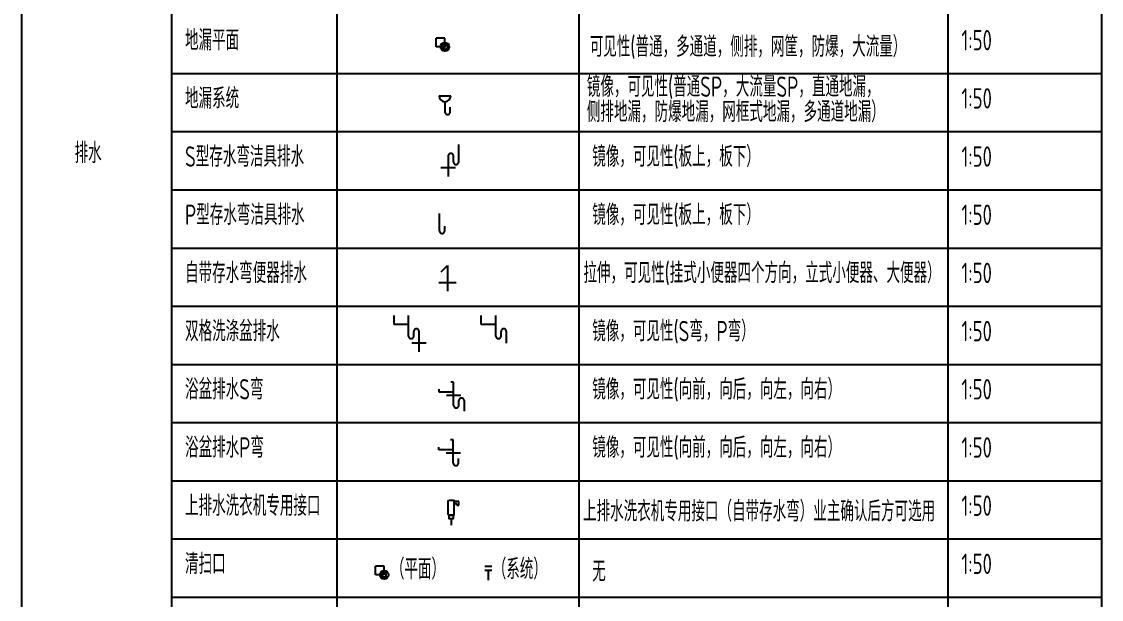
# Model space of a CAD drawing. Extents: x -84241 to 2571207, y -257003 to 1687411.
# Drawn here: x 71238 to 89794, y -5930 to 4001 of the extents above; entities that cross this region are included whole.
import ezdxf

# ---------------------------------------------------------------- set-up
doc = ezdxf.new("R2010")
doc.units = 0
doc.header["$LTSCALE"] = 1000
doc.linetypes.add('DASHED', pattern=[0.75, 0.5, -0.25])
doc.layers.get('0').update_dxf_attribs({"linetype": 'CONTINUOUS'})
doc.layers.get('Defpoints').update_dxf_attribs({"linetype": 'CONTINUOUS'})
for name, color, linetype in [('W-DRAI-DOME-PIPE', 4, 'DASHED'), ('W-DRAI-EQPM', 50, 'CONTINUOUS'), ('W-DRAI-FLDR', 50, 'CONTINUOUS'), ('W-FRPT-NOTE', 60, 'CONTINUOUS'), ('W-NOTE', 40, 'CONTINUOUS')]:
    doc.layers.add(name, color=color, linetype=linetype)
doc.styles.add('TH-STYLE3', font='tssdeng.shx', dxfattribs={"width": 0.7, "bigfont": 'tssdchn.shx'})

# ---------------------------------------------------------------- blocks, each defined once
blk = doc.blocks.new('*U305')
at = {"layer": 'W-DRAI-DOME-PIPE'}
for p, q in [((-90, 95), (-90, -80)), ((0, -80), (0, 0))]:
    blk.add_line(p, q, dxfattribs=at)
blk.add_arc((-45, -80), 45, 180, 0, dxfattribs=at)
at = {"layer": 'W-DRAI-EQPM'}
blk.add_line((-190, 195), (10, 195), dxfattribs=at)
blk.add_arc((-90, 195), 100, 180, 0, dxfattribs=at)
blk = doc.blocks.new('清扫口系统')
at = {"layer": 'W-DRAI-DOME-PIPE'}
blk.add_line((0, 175), (0, 0), dxfattribs=at)
at = {"layer": 'W-DRAI-EQPM'}
for p, q in [((-60, 245), (60, 245)), ((-60, 175), (60, 175))]:
    blk.add_line(p, q, dxfattribs=at)
blk = doc.blocks.new('*U318')
at = {"layer": 'W-DRAI-DOME-PIPE'}
for p, q in [((-430, 320), (-430, 470)), ((-180, 120), (-180, 470)), ((-180, 320), (-430, 320)), ((-90, 120), (-90, 200)), ((0, -150), (0, 200))]:
    blk.add_line(p, q, dxfattribs=at)
for centre, start, end in [((-45, 200), 0, 180), ((-135, 120), 180, 0)]:
    blk.add_arc(centre, 45, start, end, dxfattribs=at)
at = {"layer": 'W-DRAI-EQPM'}
blk.add_line((125, 0), (-125, 0), dxfattribs=at)
blk = doc.blocks.new('*U145')
at = {"layer": 'W-DRAI-DOME-PIPE'}
for p, q in [((-90, 270), (-140, 270)), ((-90, -130), (-90, 270)), ((-90, 270), (-90, 270)), ((-340, 95), (-340, 145)), ((-90, 95), (-340, 95)), ((0, -130), (0, -50)), ((90, -50), (90, -230))]:
    blk.add_line(p, q, dxfattribs=at)
for centre, start, end in [((-45, -130), 180, 0), ((45, -50), 0, 180)]:
    blk.add_arc(centre, 45, start, end, dxfattribs=at)
at = {"layer": 'W-DRAI-EQPM'}
blk.add_line((-215, 45), (35, 45), dxfattribs=at)
blk = doc.blocks.new('*U270')
at = {"layer": 'W-DRAI-DOME-PIPE'}
for p, q in [((191848, -125361), (191848, -125061)), ((191938, -125361), (191938, -125281))]:
    blk.add_line(p, q, dxfattribs=at)
blk.add_arc((191893, -125361), 45, 180, 0, dxfattribs=at)
blk = doc.blocks.new('*U249')
at = {"layer": 'W-DRAI-DOME-PIPE'}
for p, q in [((-106, 333), (0, 439)), ((0, 439), (0, 0))]:
    blk.add_line(p, q, dxfattribs=at)
at = {"layer": 'W-DRAI-EQPM'}
blk.add_line((-150, 150), (150, 150), dxfattribs=at)
blk = doc.blocks.new('*U151')
at = {"layer": 'W-DRAI-DOME-PIPE'}
for p, q in [((-90, 270), (-140, 270)), ((-90, -130), (-90, 270)), ((-90, 270), (-90, 270)), ((-340, 95), (-340, 145)), ((-90, 95), (-340, 95)), ((0, -130), (0, -50))]:
    blk.add_line(p, q, dxfattribs=at)
blk.add_arc((-45, -130), 45, 180, 0, dxfattribs=at)
at = {"layer": 'W-DRAI-EQPM'}
blk.add_line((-215, 45), (35, 45), dxfattribs=at)
blk = doc.blocks.new('清扫口平面')
blk.add_lwpolyline([(-37.5, -37.5), (37.5, -37.5), (37.5, 37.5), (-37.5, 37.5)], close=True)
blk.add_circle((0, 0), 75)
at = {"layer": 'Defpoints'}
for p, q in [((0, 150), (-150, 150)), ((-150, 0), (-150, 150)), ((0, 0), (-150, 0)), ((0, 0), (0, 150))]:
    blk.add_line(p, q, dxfattribs=at)
blk = doc.blocks.new('专用洗衣机存水弯')
at = {"layer": 'W-DRAI-DOME-PIPE'}
blk.add_line((0, 109), (0, 0), dxfattribs=at)
at = {"layer": 'W-DRAI-EQPM'}
for p, q in [((44, 414), (112, 414)), ((44, 373), (75, 373)), ((132, 345), (132, 394)), ((95, 353), (95, 345)), ((95, 345), (132, 345))]:
    blk.add_line(p, q, dxfattribs=at)
blk.add_lwpolyline([(-33, 429), (44, 429), (44, 171), (-33, 171, -0.414214), (-53, 191), (-53, 409, -0.414214)], format="xyb", close=True, dxfattribs=at)
blk.add_lwpolyline([(-33, 171), (32, 171), (32, 109), (-33, 109)], close=True, dxfattribs=at)
for centre in [(75, 353), (112, 394)]:
    blk.add_arc(centre, 20, 0, 90, dxfattribs=at)
blk = doc.blocks.new('*U248')
at = {"layer": 'W-DRAI-DOME-PIPE'}
for p, q in [((180, 250), (180, 550)), ((0, 350), (0, 0)), ((90, 250), (90, 350))]:
    blk.add_line(p, q, dxfattribs=at)
for centre, start, end in [((45, 350), 0, 180), ((135, 250), 180, 0)]:
    blk.add_arc(centre, 45, start, end, dxfattribs=at)
at = {"layer": 'W-DRAI-EQPM'}
blk.add_line((125, 150), (-125, 150), dxfattribs=at)
blk = doc.blocks.new('*U507')
at = {"layer": 'W-DRAI-DOME-PIPE'}
for p, q in [((-430, 320), (-430, 470)), ((-180, 120), (-180, 470)), ((-180, 320), (-430, 320)), ((-90, 120), (-90, 200)), ((0, 0), (0, 200))]:
    blk.add_line(p, q, dxfattribs=at)
for centre, start, end in [((-45, 200), 0, 180), ((-135, 120), 180, 0)]:
    blk.add_arc(centre, 45, start, end, dxfattribs=at)
blk = doc.blocks.new('*U554')
for p, q in [((-46, 20), (-75, -4)), ((-46, 20), (-12, 48)), ((38, 32), (-38, -32)), ((17, 73), (-12, 48)), ((57, 48), (38, 32)), ((75, 4), (46, -20)), ((-38, -32), (-57, -48)), ((12, -48), (-17, -73)), ((12, -48), (46, -20))]:
    blk.add_line(p, q)
for radius in [75, 50]:
    blk.add_circle((0, 0), radius)
at = {"layer": 'Defpoints'}
for p, q in [((0, 150), (-150, 150)), ((-150, 0), (-150, 150)), ((0, 0), (-150, 0)), ((0, 0), (0, 150))]:
    blk.add_line(p, q, dxfattribs=at)

msp = doc.modelspace()

# ---------------------------------------------------------------- linework, layer by layer
for p, q in [((71237.8242, 17109.1701), (71237.8242, -15890.8299)), ((73814.8308, 17109.1701), (73814.8308, -15890.8299)), ((76653.3555, 17109.1701), (76653.3555, -15890.8299)), ((80812.9106, 17109.1701), (80812.9106, -15890.8299)), ((87157.5657, 17109.1701), (87157.5657, -15890.8299)), ((89794.0823, 17109.1701), (89794.0823, -15890.8299)), ((73814.8308, 3109.1701), (89794.0823, 3109.1701)), ((73814.8308, 2109.1701), (89794.0823, 2109.1701)), ((73814.8308, 1109.1701), (89794.0823, 1109.1701)), ((73814.8308, 109.1701), (89794.0823, 109.1701)), ((73814.8308, -890.8299), (89794.0823, -890.8299)), ((73814.8308, -1890.8299), (89794.0823, -1890.8299)), ((73814.8308, -2890.8299), (89794.0823, -2890.8299)), ((73814.8308, -3890.8299), (89794.0823, -3890.8299)), ((73814.8308, -4890.8299), (89794.0823, -4890.8299)), ((73814.8308, -5890.8299), (89794.0823, -5890.8299))]:
    msp.add_line(p, q)

# ---------------------------------------------------------------- block references
msp.add_blockref('专用洗衣机存水弯', (78619.7929, -4655.4908))
at = {"layer": 'W-DRAI-EQPM'}
for name, p in [('*U305', (78602.5258, 2529.5276)), ('*U248', (78568.98, 1339.8193)), ('*U270', (-113429.1062, 125766.2467)), ('*U249', (78555.7274, -631.1171)), ('*U318', (78067.6808, -1523.1066)), ('*U145', (78752.0766, -2463.8738)), ('*U151', (78746.1219, -3455.8898)), ('清扫口平面', (77467.4293, -5506.9231)), ('清扫口系统', (79258.548, -5601.1885))]:
    msp.add_blockref(name, p, dxfattribs=at)
at = {"layer": 'W-DRAI-FLDR'}
msp.add_blockref('*U554', (78512.5258, 3568.5544), dxfattribs=at)
at = {"layer": 'W-FRPT-NOTE'}
msp.add_blockref('*U507', (79568.0961, -1523.1066), dxfattribs=at)

# ---------------------------------------------------------------- texts
at = {"layer": 'W-NOTE', "style": 'TH-STYLE3', "width": 0.7}
for s, p in [('地漏平面', (74046.2642, 3506.283)), ('可见性(普通，多通道，侧排，网筐，防爆，大流量）', (81001.5589, 3394.7108)), ('1:50', (87388.9991, 3506.283)), ('镜像，可见性(普通SP，大流量SP，直通地漏，', (80951.6845, 2706.9504)), ('地漏系统', (74046.2642, 2506.283)), ('1:50', (87388.9991, 2506.283)), ('侧排地漏，防爆地漏，网框式地漏，多通道地漏）', (80951.6845, 2274.7438)), ('排水', (72148.6204, 1568.5833)), ('S型存水弯洁具排水', (74046.2642, 1506.283)), ('镜像，可见性(板上，板下）', (81044.344, 1506.283)), ('1:50', (87388.9991, 1506.283)), ('P型存水弯洁具排水', (74046.2642, 506.283)), ('镜像，可见性(板上，板下）', (81044.344, 506.283)), ('1:50', (87388.9991, 506.283)), ('自带存水弯便器排水', (74046.2642, -493.717)), ('拉伸，可见性(挂式小便器四个方向，立式小便器、大便器）', (80892.7501, -493.717)), ('1:50', (87388.9991, -493.717)), ('双格洗涤盆排水', (74046.2642, -1493.717)), ('镜像，可见性(S弯，P弯）', (81044.344, -1493.717)), ('1:50', (87388.9991, -1493.717)), ('浴盆排水S弯', (74046.2642, -2493.717)), ('镜像，可见性(向前，向后，向左，向右）', (81044.344, -2493.717)), ('1:50', (87388.9991, -2493.717)), ('浴盆排水P弯', (74046.2642, -3493.717)), ('镜像，可见性(向前，向后，向左，向右）', (81044.344, -3493.717)), ('1:50', (87388.9991, -3493.717)), ('上排水洗衣机专用接口', (74046.2642, -4493.717)), ('上排水洗衣机专用接口（自带存水弯）业主确认后方可选用', (80886.0853, -4589.9857)), ('1:50', (87388.9991, -4493.717)), ('清扫口', (74046.2642, -5493.717)), ('（平面）', (77584.0428, -5583.857)), ('（系统）', (79334.5172, -5583.857)), ('1:50', (87388.9991, -5493.717)), ('无', (81044.344, -5623.3378))]:
    msp.add_text(s, height=350, dxfattribs=at).set_placement(p)

doc.saveas('drawing.dxf')
